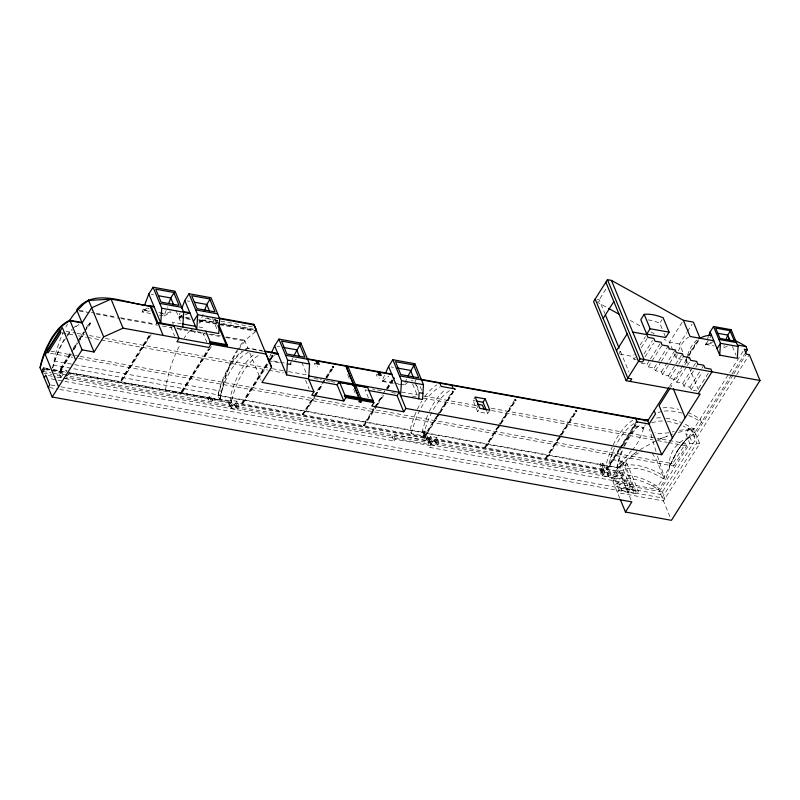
<?xml version="1.0" encoding="UTF-8"?>
<svg xmlns="http://www.w3.org/2000/svg" width="800" height="800" viewBox="0 0 800 800"><rect width="100%" height="100%" fill="white"/><g stroke="black" fill="none" stroke-linecap="round" stroke-linejoin="round"><path stroke-width="0.6" stroke-dasharray="4 3" d="M165.46 390.16L166.77 382A76.81 39.18 -79.7 0 1 180.59 343.87M211.34 346.62L182.37 392.36L181.57 392.21L181.82 390.75L208.31 348.92M182.37 392.36L182.62 390.89L209.11 349.06M52.57 368.07L56.12 351.88A77.09 39.32 -79.7 0 1 63.15 332.6M69.52 372.8L219.9 400.01C223.5 382.77 228.18 365.46 237.79 350.46M631.97 450.11C639.45 443.25 641.28 433.2 645.35 424.62M71.11 354.14L61.1 369.95L60.3 369.8L60.73 368.06L70.63 352.44M61.1 369.95L61.53 368.21L70.79 353.59M151.24 334.57L121.87 380.94L121.07 380.8L121.49 379.06L149.52 334.81M121.87 380.94L122.29 379.2L150.97 333.92M220.1 400.51L217.9 395.16L219.01 390.64A60.48 30.85 -79.7 0 1 227.4 369.34L232.87 360.69A60.48 30.85 -79.7 0 1 242.08 351.24M621.09 461.16L616.88 467.81L617.78 462.8A60.48 30.85 -79.7 0 1 622.35 449.48M666.14 478.03L671.15 463.16L677.74 450.39M614.58 447.98A62.58 31.92 -79.7 0 0 612.4 452.92L610.1 459.17L622.09 461.34L631.24 450.99M150.68 313.52L142.13 311.97L143.79 307.37M159.23 315.06L164.11 315.95L167.45 306.88M190.5 319.49L179.51 317.5L178.93 316.11L180.18 312.76M198.92 323.27L201.5 321.48L200.92 320.08L203.42 313.39M714.18 341.7L710.75 342.44L705.67 344.92L706.74 340.99M707.16 339.85L708.44 336.44M612.4 452.92L607.22 469.05L635.78 423.95M269.66 356.77L271.16 353.49M291.15 361.84L290.16 364.03L290.8 364.4A62.58 31.92 -79.7 0 1 292.3 363.01M291.65 360.75L293.14 357.47M393.4 383.39L382.41 381.4L382.1 380.67L384.59 375.2M407.74 382.36A62.58 31.92 -79.7 0 0 404.74 385.01L404.09 384.65L406.58 379.18M220.23 397.49L220.73 396.6M64.14 339.27L59.04 348.7L53.14 365L221.04 395.38M743.03 351.36L688.08 438.06C673.08 450.79 670.07 471.84 657.45 486.42L670.49 518.05M731.39 375.01L694.11 433.87C681.64 441 674.47 454.4 669.5 467.39C667.87 454.63 675.98 442.18 688.08 438.06M73.19 348.39L77.03 342.33M77.67 341.32L85.47 329M86.12 327.97L89.41 322.78L90.21 322.93L90.47 323.57L87.14 328.84M60.3 369.8L70.98 352.94M71.65 351.89L76.99 343.45M79.66 339.24L84.33 331.86M85 330.81L89.67 323.43L89.41 322.78M73.35 349.55L77.19 343.48M79.75 339.44L84.3 332.26M84.95 331.22L90.21 322.93M230.1 406.8L232.23 403.43L68.32 373.77L68.99 375.39L66.85 378.76L60.86 377.67L58.86 372.83L60.99 369.46L66.99 370.54L65.39 373.07M73.78 349.92L77.79 343.6M78.46 342.55L83.8 334.11M60.86 377.67L62.99 374.3L60.99 369.46M66.72 376.3L68.32 373.77M121.07 380.8L149.77 335.48M179.44 318.94L181.88 315.09M180.63 330.39L182.23 327.86M194.63 332.92L195.69 331.23M203.62 334.54L204.69 332.86M181.57 392.21L209.2 348.58M209.18 396.65L208.11 398.34L209.44 401.57L210.51 399.88L212.51 400.24L211.44 401.93L209.18 396.65L211.18 397.01L212.51 400.24M210.11 398.7L211.18 397.01M228.76 403.57L230.9 400.2L236.89 401.28L238.89 406.13L236.76 409.5L230.76 408.41L228.76 403.57L234.76 404.65L236.76 409.5M229.43 405.18L231.56 401.81L67.66 372.16M230.76 408.41L232.9 405.04L230.9 400.2M234.76 404.65L236.89 401.28M235.43 406.27L237.56 402.9L431.45 437.98L429.32 441.35M236.09 407.88L238.23 404.51L604.02 470.7L601.88 474.07M268.12 363.9L242.89 403.73L242.09 403.59L241.82 402.94L267.76 361.99M268.42 360.95L270.39 357.84M242.09 403.59L269.31 360.61M269.98 359.56L271.97 356.41M242.89 403.73L242.62 403.09L267.91 363.17M268.56 362.13L271.19 357.99M270.78 359.7L272.77 356.56M314.94 396.91L303.66 414.73L302.86 414.58L302.59 413.94L313.05 397.42M313.69 396.41L321.37 384.28M322.01 383.27L323.93 380.24M325.9 377.13L331.16 368.84M302.86 414.58L314.14 396.76M314.81 395.71L322.11 384.18M322.78 383.13L324.77 379.99M325.43 378.94L331.41 369.5M303.66 414.73L303.39 414.08L314.49 396.56M315.13 395.55L322.17 384.43M322.81 383.42L324.73 380.38L320.26 379.58M326.7 377.27L331.96 368.98M315.61 395.86L322.91 384.33M326.9 378.04L332.87 368.6M377.04 405.8L364.42 425.72L363.62 425.58L363.36 424.93L373.81 408.42M374.45 407.41L382.14 395.28M382.78 394.27L384.7 391.23L376.13 389.68M386.67 388.12L391.92 379.83M363.62 425.58L374.91 407.75M375.57 406.71L382.88 395.18M386.86 388.89L392.17 380.5M364.42 425.72L364.16 425.07L375.25 407.55M375.89 406.54L382.94 395.42M386.81 389.31L394.03 377.9M377.7 404.75L383.68 395.32M387.66 389.03L394.3 378.55M416.81 378.5L415.04 381.29L418.81 390.43M627.86 492.22L629.46 489.69L625.47 480L623.87 482.53L429.98 447.45L431.05 445.76L429.05 440.92L393.07 434.41L392 436.09L394 440.94L49.11 378.53M394 440.94L395.6 438.41M425.06 431.23L423.99 432.91L427.32 440.99L428.38 439.3L425.06 431.23L422.97 431L421.99 432.55L425.32 440.62L426.3 439.08L422.97 431M436.5 416.38L424.12 435.92L424.39 436.57L425.19 436.72L439.79 413.65M437.14 415.37L452.69 390.82M424.39 436.57L452.94 391.49M424.92 436.07L454.8 388.9M440.46 412.6L455.07 389.54M428.65 439.73L430.78 436.36L436.78 437.45L438.78 442.29L436.64 445.66L430.65 444.58L428.65 439.73L434.65 440.82L436.64 445.66M429.05 440.92L427.98 442.6L429.98 447.45M429.98 442.96L432.12 439.59M430.65 444.58L432.78 441.21L430.78 436.36M434.65 440.82L436.78 437.45M435.31 442.43L437.45 439.06L603.35 469.08L601.22 472.45M435.98 444.05L438.11 440.68M489.84 410.18L487.71 413.55L477.71 411.74L473.05 400.44L475.19 397.07M477.71 411.74L478.78 410.06M500.56 424.65L485.95 447.71L485.15 447.57L484.89 446.92L497.27 427.38M497.91 426.37L514.77 399.75M485.15 447.57L515.03 400.39M485.95 447.71L485.69 447.06L514.25 401.96M501.22 423.6L515.83 400.54M605.85 289.23L597.58 302.29L607.39 307.73M561.33 435.64L546.72 458.7L545.92 458.56L545.65 457.91L558.03 438.37M558.67 437.36L574.22 412.81M545.92 458.56L575.8 411.39M546.72 458.7L546.45 458.06L576.33 410.89M561.99 434.59L575.93 412.58M618.88 353.97L620.48 351.44L617.48 350.9M636.4 359.68L634 359.25L632.87 356.5L634.19 354.42M640.14 345.03L645.42 336.68M634 359.25L635.32 357.16M641.27 347.77L647.87 337.34M662.06 328.69L659.79 323.16L662.05 319.59M643.96 354.07L652.55 340.52M645.09 356.82L653.68 343.26M708.25 373.24L697.02 390.97L691.03 389.89L689.89 387.14L683.9 386.06L682.77 383.31L676.77 382.23L675.64 379.48L669.64 378.4L668.51 375.65L662.51 374.57L661.38 371.82L655.39 370.74L654.25 367.99L648.26 366.91L647.13 364.16L649.77 359.99M650.43 358.95L661 342.26M648.26 366.91L662.13 345.01M682.08 322.39L669.52 342.21L672.85 350.28M654.25 367.99L658.22 361.73M658.88 360.69L668.13 346.09M655.39 370.74L660.67 362.39M661.33 361.35L669.26 348.84M600.96 463.05L599.89 464.74L602.55 471.2L603.62 469.51L605.62 469.88L604.55 471.56L601.89 465.1L602.96 463.42L600.96 463.05L604.68 472.31L602.55 475.68L608.55 476.77L610.68 473.4L608.68 468.55L602.69 467.47L600.55 470.84L602.55 475.68M661.38 371.82L675.25 349.92M682.72 351.78L679.52 344.02L686.79 332.55M687.45 331.5L692.07 324.2M662.51 374.57L669.12 364.14M669.78 363.1L676.39 352.67M622.09 446.64L607.48 469.7L606.68 469.55L606.42 468.91L618.8 449.37M619.44 448.35L636.3 421.73M606.68 469.55L635.24 424.48M622.76 445.59L637.36 422.53M608.55 476.77L606.55 471.92L608.68 468.55M668.51 375.65L675.12 365.22M675.78 364.18L682.38 353.75M607.22 473.54L609.35 470.17L623.34 472.7L624.01 474.31L621.87 477.68L66.19 377.14M607.88 475.15L610.02 471.78L624.01 474.31M669.64 378.4L678.23 364.84M678.89 363.8L683.51 356.5M686.5 357.9L697.73 340.17M698.46 339.75L686.59 358.48L686.18 360.17L676.18 358.36L673.33 351.44M669.5 386.49L688.16 357.04M688.82 356L700.05 338.27M670.62 387.39L671.9 385.37M675.64 379.48L684.23 365.92M684.89 364.88L689.51 357.58M619.82 498.34L611.48 478.1L614.06 476.79L617.99 470.59L615.4 471.9M623.39 463.73L621.79 466.26L631.53 489.89L633.13 487.36L622.75 462.18L626.75 462.9L638.46 491.32L636.86 493.84L59.25 389.33M657.46 455.97L665.18 479.54L658.78 489.65L612.81 481.33L619.21 471.22L622.09 461.34L611.48 478.1L617.8 479.25M676.77 382.23L686.68 366.58M687.34 365.54L690.64 360.33M626.75 462.9L625.15 465.43L636.86 493.84M623.34 472.7L621.21 476.07L65.52 375.53M711.37 343.23L705.58 344.68L711.53 335.28M682.77 383.31L692.68 367.67M693.34 366.63L696.64 361.41M683.9 386.06L695.13 368.33M695.79 367.29L697.77 364.16M689.89 387.14L701.13 369.41M701.79 368.37L703.77 365.24M633.13 487.36L628.13 486.46L626.53 488.99L635.53 490.62M691.03 389.89L702.26 372.16M727.32 346.08L723.26 348.1L722.64 347.51L724.4 345.56M632.86 493.12L634.46 490.59M659.38 491.43L689.79 443.41L685.76 433.63L690.03 426.89L696.73 443.13L662.04 497.89M78.65 358.4L673.72 466.06L672.72 463.64L685.53 443.42L657.26 438.31M673.72 466.06L686.53 445.85L685.53 443.42M732.06 373.96L744.69 354.01M733.11 375.02L694.06 436.67L697.06 437.21M733.78 373.97L746.35 354.12M736.11 375.56L660.78 494.5L614.8 486.18L616.41 483.65L625.47 480M736.77 374.51L749.35 354.66M685.28 424.34A43.76 23.44 32.3 0 1 689.56 426.61L693.73 429.14L699.72 443.67L663.44 500.95L617.47 492.64L619.07 490.11L628.13 486.46M677.8 450.29L686.24 439.68L694.11 433.87M238.41 349.56L246.81 338.77L255.07 331.93M66.96 335.16L69.93 331.5A60.48 30.85 -79.7 0 1 72.23 329.08M190.47 331.15L192.38 328.93M190.14 330.36L187.54 333.36A76.81 39.18 -79.7 0 0 184.28 337.88M263.58 351.31L247.99 348.49L244.57 340.2L241.97 343.21A76.81 39.18 -79.7 0 0 237.45 349.65M382.41 381.4L382.75 381.04A62.58 31.92 -79.7 0 1 388.82 376.2M290.89 363.28L290.16 364.03L268.17 360.05M243.36 351.19A62.58 31.92 -79.7 0 0 230.38 365.61L225.47 374.58A62.58 31.92 -79.7 0 0 218.11 395.66L617.88 467.99L628.08 458.38L636.94 451.75L633.86 453.88M630.97 499.75L617.88 467.99L632.46 456.09L642.17 451.23M643.31 428.74L642.21 428.54L646 425.72M642.21 428.54L643.55 427.47L631.55 425.3M258.22 355.56L255.16 357.74A62.58 31.92 -79.7 0 0 231.43 401.06L219.44 398.89L222.66 387.95A62.58 31.92 -79.7 0 1 243.17 355.57L248.29 352.27M634.01 423.55L630.95 425.73A62.58 31.92 -79.7 0 0 615.98 445.15M142.13 311.97L149.17 308.16M164.11 315.95L171.16 312.14M179.51 317.5L182.16 316.1M201.5 321.48L209.12 318.14M199.25 322.03L207.54 317.64M273.67 355.62L275.27 354.58M294.85 360.12L296.46 359.08M640.09 449.6L656.53 440.5M617.88 467.99L620.46 466.68M612.81 481.33L618.35 479.07A43.76 23.44 32.3 0 1 650.33 484.86L658.78 489.65M657.66 439.96L672.56 434.08M245.29 349.16L247.78 347.99L262.17 350.59M147.52 308.06L143.22 310.24L150.55 311.57M170.53 311.58L165.21 314.22L159.1 313.12M182.47 315.03L179.2 316.75L184.08 317.64M659.97 438.89L666.88 436.06M628.47 480.54L619.4 484.19L622.07 490.65L631.13 487L628.47 480.54L65.44 378.67M651.67 422.74L657.93 421.21A43.76 23.44 32.3 0 1 665.37 421.19M678.28 432.36L693.73 429.14M185.15 314.67L187.13 314.16M668.95 432.8L658.49 433.66L654.96 432.28M672.21 431.93L674.2 431.6M679.46 430.38L694.27 428.3M705.58 344.68L706.77 344.64M426.3 439.08L428.38 439.3M597.18 299.4L599.18 299.76L604.86 313.54M705.46 344.4L714.1 345.96M679.52 344.02L669.52 342.21L664.07 339.19M620.04 354.18L632.87 356.5M641.13 363.08L647.13 364.16M151.24 294.41L153.68 294.85M187.22 300.92L189.66 301.36M207.13 318.65L252.62 326.88M202.4 319.92L253.62 329.18M142.95 309.6L150.28 310.92M158.83 312.47L164.94 313.58M178.93 316.11L189.93 318.1M198.48 319.64L200.92 320.08M201.85 320.29L219.99 323.57M221.2 323.79L256.28 330.14M185.31 317.86L190.19 318.74M198.74 320.29L255.61 330.58M199.05 321.04L255.92 331.33M181.44 323.79L172.44 322.16L173.33 324.31M198.8 326.93L204.42 327.95M79.11 310.27L86.43 311.59M91.31 312.47L94.97 313.14M96.19 313.36L115.71 316.89M120.59 317.77L154.76 323.95M176.72 327.93L203.45 332.76M210.71 334.08L220.38 335.83M226.43 336.92L244.57 340.2M277.08 346.28L279.53 346.72M391.02 366.89L393.46 367.34M79.44 311.06L89.2 312.83M96.52 314.15L119.7 318.35M120.92 318.57L157.53 325.19M162.41 326.07L172.17 327.84M177.05 328.72L207.4 334.22M208.61 334.43L220.71 336.62M225.55 337.5L244.9 341M411.24 380.61L413.14 380.95M316.35 363.67L314.35 363.31L315.68 366.54L317.68 366.9M378.31 374.88L376.31 374.52L377.64 377.75L379.64 378.11M692.07 431.83L695.06 432.37L683.18 426.03M89.67 323.43L90.47 323.57M382.1 380.67L393.1 382.66M394.32 382.88L404.09 384.65M268.47 360.79L279.46 362.77M286.79 364.1L290.46 364.76M398.29 384.27L401.95 384.94M473.05 400.44L475.27 400.84M696.73 443.13L699.72 443.67M689.79 443.41L692.79 443.95L689.46 435.88L685.76 433.63M66.03 331.33L75.86 333.11M77.09 333.34L84.47 334.67M89.38 335.56L100.45 337.56M105.36 338.45L271.3 368.48M272.53 368.7L283.59 370.7M288.51 371.59L306.95 374.92M401.59 392.05L417.57 394.94M423.72 396.05L476.57 405.62M491.32 408.28L656.03 438.09M62.06 332.86L73.82 334.99M78.52 335.84L86.57 337.29M87.79 337.51L100.03 339.73M101.25 339.95L267.64 370.05M268.86 370.28L283.55 372.93M314.14 378.47L319.04 379.35M325.96 380.61L329.63 381.27M330.85 381.49L335.75 382.38M372.46 389.02L374.91 389.46M391.62 392.49L396.51 393.37M412.42 396.25L416.09 396.92M423.44 398.24L478.08 408.13M491.54 410.57L652.71 439.73M657.54 440.6L667.2 442.35M668.41 442.57L686.53 445.85M367.48 390.3L365.11 389.87L368.44 397.95M50.77 351.11L74.12 355.33M75.35 355.56L79.04 356.22M80.27 356.44L672.72 463.64M50.43 353.29L72.54 357.29M53.88 360.92L73.49 364.46M74.72 364.69L221.79 391.3M217.9 395.16L616.67 467.32M663.85 476.31L664.85 476.49M60.73 368.06L61.53 368.21M121.49 379.06L122.29 379.2M425.14 434.32L425.94 434.47M241.82 402.94L242.62 403.09M302.59 413.94L303.39 414.08M363.36 424.93L364.16 425.07M416.03 412.24A62.58 31.92 -79.7 0 0 410 430.38L411.33 433.61L423.32 435.78A62.58 31.92 -79.7 0 1 450.11 390.28M484.89 446.92L485.69 447.06M545.65 457.91L546.45 458.06M606.42 468.91L619.21 471.22L628.05 468.38A43.76 23.44 32.3 0 1 652.39 472.79L665.18 479.54M43.67 367.82L48.47 368.68M53.26 369.55L61.66 371.07L59.53 374.44L52.33 373.14M165.4 389.99L219.83 399.84L223.42 382.52L229.51 364.92A76.81 39.18 -79.7 0 1 236.84 350.64M46.15 368.57L52.3 369.68M53.53 369.91L64.6 371.91M46.2 369.04L49.8 369.69M52.2 370.13L64.47 372.35M69.39 373.24L603.89 469.94M44.34 369.43L50.33 370.52M51.53 370.73L62.33 372.69L60.19 376.06L56.59 375.4M58.86 372.83L64.86 373.91M600.55 470.84L606.55 471.92M62.99 374.3L68.99 375.39M232.9 405.04L238.89 406.13M432.78 441.21L438.78 442.29M604.68 472.31L610.68 473.4M42.74 371.4L51.13 372.92M43.4 373.02L51.8 374.54M48.25 375.56L55.62 376.89M56.85 377.12L64.21 378.45M651.12 485.28L657.45 486.42A43.76 23.44 32.3 0 0 614.06 476.79M431.05 445.76L395.07 439.25L393.07 434.41M51.02 385.03L55.93 385.92M60.85 386.81L638.46 491.32M49.42 387.56L58.02 389.11M630.28 320.44L642.27 327.09M650.99 331.93L654.26 333.74M652.19 453.19L656.8 460.5L662.78 475.66M732.43 346.49L735.98 355.11M685.92 359.54L688.5 365.82M688.97 366.95L698.29 389.56M663.89 333.11L665.71 337.53M620.48 351.44L628.96 372.03M607.48 469.7L605.89 465.82A62.58 31.92 -79.7 0 1 612.35 446.69M602.96 463.42L605.62 469.88M486.77 411.29L487.71 413.55M476.78 405L477.98 407.9M420.11 386.49L421.99 391.06M414.9 382.38L418.67 391.52M412.65 384.02L416.87 394.26M347.66 374.68L349.99 380.33M353.72 389.37L356.05 395.02M301.79 362.33L306.82 374.54M305.59 380.1L309.13 388.71M249.79 352.85L261.03 380.13M217 320.32L217.92 322.54M215.55 318.94L217.83 324.58M214.56 318.76L217.76 326.53M212.57 318.53L216.85 328.91M231.43 401.06L230.1 397.83A62.58 31.92 -79.7 0 1 253.83 354.51M202.73 332.39L206.73 342.08M176.11 310.87L181.04 322.82M170.75 326.6L174.74 336.29M656.04 451.48L649.48 429.3M421.99 432.55A62.58 31.92 -79.7 0 1 428.9 412.44M429.35 411.47A62.58 31.92 -79.7 0 1 445.72 389.23M52.76 367.89A62.58 31.92 -79.7 0 1 66.48 337.08M67.17 336.13A62.58 31.92 -79.7 0 1 72.18 330.2M75.93 326.8A62.58 31.92 -79.7 0 1 78.99 324.63M65.82 327.14A77.09 39.32 -79.7 0 1 67.52 324.02M73.01 328.34A60.48 30.85 -79.7 0 1 78.58 324.09M613.25 444.75A62.58 31.92 -79.7 0 1 632.68 420.32M676.18 358.36A27.31 13.93 -79.7 0 1 677.33 354.03M678.5 350.73A27.31 13.93 -79.7 0 1 688.61 337.15M687.6 355A27.31 13.93 -79.7 0 1 697.16 339.9M658.08 412.63A43.76 23.44 32.3 0 1 661.04 411.68M664.33 411.1A43.76 23.44 32.3 0 1 682.16 413.18M688.67 415.5A43.76 23.44 32.3 0 1 701.47 422.26L700.14 419.03A43.76 23.44 32.3 0 0 685.16 411.41M663 407.87A43.76 23.44 32.3 0 1 678.69 409.34M656.6 417.98A43.76 23.44 32.3 0 1 662.08 417.82M666.04 418.19A43.76 23.44 32.3 0 1 680.94 422.38M617.28 467.88A45.38 24.31 32.3 0 1 664.45 476.42M616.88 467.81A62.58 31.92 -79.7 0 1 624.24 446.74M624.7 445.78A62.58 31.92 -79.7 0 1 640.61 424.49M623.72 446.39A60.48 30.85 -79.7 0 1 640.06 424M417.36 409.3A62.58 31.92 -79.7 0 1 421.75 401.17M424.97 396.38A62.58 31.92 -79.7 0 1 436.79 384.88M411.33 433.61A62.58 31.92 -79.7 0 1 420.09 409.71M421.06 407.88A62.58 31.92 -79.7 0 1 440.18 386.94M244.9 350.16A62.58 31.92 -79.7 0 1 247.99 348.49M270.31 359.03A62.58 31.92 -79.7 0 1 271.82 357.76M667.37 421.42A43.76 23.44 32.3 0 1 681.18 425.17M648.16 319.89A34.25 18.34 32.3 0 1 659.79 323.16M182.26 390.05L181.83 391.79L182.63 391.94L183.06 390.2L182.26 390.05M662.38 491.97L616.41 483.65L619.07 490.11L665.04 498.43L662.38 491.97"/><path stroke-width="1.2" d="M153.07 287.23L161.72 308.22L160.78 323.04L148.8 293.97L153.07 287.23L175.05 291.21L183.71 312.2L182.77 327.02M308.6 378.88L286.62 374.91L287.56 360.09L278.91 339.1L300.9 343.08L309.55 364.07L308.61 378.88L313.92 391.8L311.79 395.17L343.78 400.96L345.92 397.59L345.25 395.98L359.24 398.51L359.91 400.12L358.84 401.81L360.84 402.17L361.91 400.48L361.24 398.87L373.23 401.04L373.9 402.65L371.77 406.02L403.75 411.81L405.88 408.44L388.58 366.45L392.84 359.71L414.83 363.69L423.48 384.69L422.54 399.5L400.56 395.52L401.5 380.71L392.84 359.71M418.75 398.81L419.14 392.66L422.93 393.35M719.72 355.15L720.47 343.3L713.55 326.51L731.14 329.69L738.06 346.49L737.31 358.33L719.72 355.15L710.14 331.9L713.55 326.51M144.62 305.13L148.8 293.97M168.7 303.53L170.79 297.95L174.44 292.17M181.86 308.29L184.78 300.48L189.05 293.74L211.03 297.72L219.69 318.71L218.75 333.53L157.78 322.5M204.26 311.15L206.77 304.46L209.81 299.64M708.86 335.31L710.14 331.9M726.03 339.63L727.73 335.08L731.14 329.69M271.65 352.4L274.64 345.84L278.91 339.1M294.14 355.28L300.9 343.08M385.59 373.01L388.58 366.45M408.07 375.9L414.83 363.69M41.54 371.19L43.67 367.82L44.34 369.43L42.2 372.8M44.2 377.65L45.8 375.12L49.79 384.81L48.19 387.33M52.19 397.02L82.07 349.85L69.88 320.28L67.39 321.45A60.48 30.85 -79.7 0 0 57.94 329.33L52.15 337.1L47.05 346.53A60.48 30.85 -79.7 0 0 41.11 362.94L40 367.46L52.19 397.02L631.86 501.91L625.45 512.02L671.43 520.33L760 380.5L749.35 354.66L746.35 354.12L744.35 349.27L747.35 349.81L745.36 352.96M82.07 349.85L94.06 352.02L103.66 336.86L123.05 328.17L266.05 354.04L271.57 367.24L261.96 382.4L313.92 391.8M156.58 323.96L157.11 323.12L150.13 306.17M193.43 321.47L197.7 314.73L189.05 293.74M225.54 345.41L226.07 344.57L210.08 341.67M226.54 345.59L227.07 344.75M218.83 324.76L227.4 345.55L226.87 346.4L218.76 326.71M316.35 363.67L317.95 361.15L319.28 364.37L317.28 364.01L315.95 360.78M343.78 400.96L337.13 384.81L339.26 381.44M339.61 382.29L344.92 395.17L344.38 396.01L358.38 398.54L358.91 397.7L353.6 384.82L339.61 382.29L339.07 383.13L338.73 382.28L352.72 384.82L353.25 383.97L345.93 366.21M345.25 395.98L344.72 396.82L344.38 396.01M353.07 385.66L353.6 384.82M355.58 385.14L360.91 398.06L360.37 398.9L372.37 401.07L372.9 400.23L367.58 387.31L355.58 385.14L355.05 385.98L355.25 384.33L347.93 366.57L346.86 368.25L360.84 402.17M358.71 399.35L359.24 398.51M367.24 386.5L366.71 387.35L354.72 385.18M361.24 398.87L360.71 399.71L360.37 398.9M378.31 374.88L379.91 372.36L381.24 375.59L379.24 375.22L377.91 371.99M403.75 411.81L397.09 395.66L399.23 392.29L355.25 384.33M486.31 410.16L483.05 402.25L485.18 398.88L475.19 397.07L479.85 408.37L489.84 410.18L485.18 398.88M711.53 335.28L708.89 335.42A43.76 23.44 32.3 0 0 700.05 338.27L693.39 322.12L683.4 320.31L611.45 280.39L607.45 279.67L593.58 301.57L626.2 380.7L700.15 394.08L661.74 454.73L405.88 408.44M603.17 318.42L613.84 301.57M616.48 350.72L627.15 333.87M644.19 314.36L640.8 319.72L646.72 334.1L665.71 337.53L669.1 332.17L663.18 317.8A34.25 18.34 32.3 0 0 644.19 314.36L650.12 328.74L646.72 334.1M626.2 380.7L640.07 358.8L607.45 279.67M630.19 381.42L631.79 378.9L627.8 378.17L595.18 299.04M646.76 420.64L647.29 419.8L648.43 420.48M661.74 454.73L647.76 420.82L668.83 387.55M669.98 388.4L659.1 405.59L672.41 437.89M717.06 348.69L720.47 343.3L738.06 346.49M727.71 340.34L729.03 338.25M698.15 393.72L712.03 371.82L710.9 369.07L704.9 367.99L703.77 365.24L697.77 364.16L696.64 361.41L690.64 360.33L689.51 357.58L683.51 356.5L682.38 353.75L676.39 352.67L675.25 349.92L669.26 348.84L668.13 346.09L662.13 345.01L661 342.26L655 341.17L653.87 338.43L647.87 337.34L646.74 334.6L632.75 332.07M268.17 360.05L268.9 359.3M153.85 306.22C130.92 306.19 94.58 285.29 76.67 309.82L94.06 352.02M255.61 330.58L256.28 330.14L253.79 324.3L219.01 318.01M699.05 338.08L699.79 337.64M276.1 354.19L277.76 353.41L264.57 351.03M644.89 420.92L647.29 419.8M154.12 306.89L111.07 299.1L91.68 307.79L82.08 322.95L70.08 320.78A62.58 31.92 -79.7 0 0 40.2 367.96M187.69 313.19L189.83 312.73L182.83 311.47M111.07 299.1L88.67 300.49L83.73 303.94L74.26 313.8A77.09 39.32 -79.7 0 0 69.88 320.08M717.17 333.17L727.73 335.08L729.97 340.52M718.88 339.43L736.47 342.61M650.12 328.74L669.1 332.17M713.79 340.75L690.05 336.46L683.4 320.31M737.48 345.04L746.02 346.58L747.35 349.81M640.07 358.8L760 380.5M158.57 295.74L170.79 297.95L173.64 304.87M194.55 302.25L206.77 304.46L209.52 311.14M159.72 303.38L181.71 307.36M195.7 309.89L217.69 313.87M161.72 308.22L190.1 313.4M182.6 324L195.43 326.32M157.11 323.12L174.11 326.2M283.19 347.38L296.63 349.82L299.3 356.31M397.13 368L410.56 370.43L413.24 376.93M307.11 358.72L391.7 374.03M419.82 379.12L646.55 420.14M264.78 351.52L277.97 353.91M285.57 355.25L391.9 374.53M399.5 375.86L647.76 420.82M210.41 342.48L227.4 345.55M209.55 342.51L224.4 345.2M393.24 377.76L394.03 377.9M393.5 378.4L394.3 378.55M69.88 320.28L81.87 322.45M287.56 360.09L309.55 364.07M401.5 380.71L423.48 384.69M476.38 401.04L483.05 402.25M477.58 404.25L482.38 405.11L483.98 408.99M308.46 375.87L353.25 383.97M308.7 379.67L337.13 384.81M368.66 390.52L397.09 395.66M344.92 395.17L358.91 397.7M360.91 398.06L372.9 400.23M345.92 397.59L359.91 400.12M361.91 400.48L373.9 402.65M608.48 308.34L619.38 314.39M256.58 330.87L254.07 324.97L197.7 314.73L196.76 329.55L184.78 300.48M673.33 388.83L685.21 417.67M611.45 280.39L644.07 359.52L642.47 362.05L638.47 361.32L605.85 282.19M654.16 410.71L655.49 413.94L649.09 424.05L636.3 421.73L636.56 422.38L637.36 422.53L635.56 418.15M605.33 314.69L619.06 348M620.29 499.48L625.45 512.02M451.87 385.38L453.2 388.61L441.21 386.44L439.88 383.21M274.64 345.84L286.62 374.91M253.79 324.3L271.57 367.24M205.75 331.18L211.08 344.09L208.95 347.46L176.96 341.68L179.1 338.31L173.77 325.39M151.13 306.35L163.11 335.41M110.79 298.43L123.05 328.17M88.37 299.76L103.66 336.86M75.66 359.96L62.35 327.66L45.28 354.62L58.59 386.92M734.31 340.29A43.76 23.44 32.3 0 1 746.02 346.58M59.88 330.22L47.08 350.44L48.08 352.86L60.88 332.64L59.88 330.22M730.08 330.69L715.68 328.09L719.94 338.42L734.34 341.03L730.08 330.69M173.72 292.46L155.73 289.21L161.06 302.13L179.05 305.38L173.72 292.46M209.7 298.97L191.71 295.72L197.04 308.64L215.03 311.89L209.7 298.97M299.56 344.33L281.57 341.07L286.9 353.99L304.89 357.25L299.56 344.33M413.5 364.94L395.51 361.69L400.83 374.61L418.82 377.86L413.5 364.94M272.5 355.91L271.7 355.77L272.77 356.56L272.5 355.91M333.27 366.91L332.47 366.76L333.54 367.55L333.27 366.91M454.8 388.9L454 388.75L455.07 389.54L454.8 388.9M515.57 399.89L514.77 399.75L515.83 400.54L515.57 399.89M576.33 410.89L575.53 410.74L576.6 411.53L576.33 410.89"/></g></svg>
